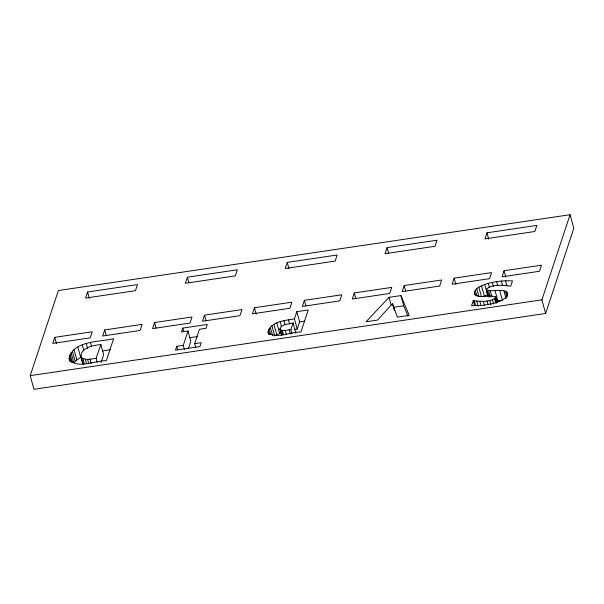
<?xml version="1.0" encoding="UTF-8"?>
<svg xmlns="http://www.w3.org/2000/svg" width="604" height="604" viewBox="0 0 604 604"><rect width="100%" height="100%" fill="white"/><g stroke="black" fill="none" stroke-linecap="round" stroke-linejoin="round"><path stroke-width="0.91" d="M488.349 296.715L486.401 289.195C492.849 283.654 502.943 285.36 510.742 286.153L512.486 280.898C503.117 280.377 493.611 281.479 484.702 284.461C480.573 286.236 474.185 288.387 474.336 293.846C479.719 299.305 489.036 294.367 495.567 296.874L496.971 301.985M281.607 335.19L279.977 329.225L280.981 326.726L284.658 324.635L293.068 322.997L295.862 333.219M69.09 358.595C72.79 340.279 100.181 342.166 113.635 338.655L106.319 360.762C95.794 359.961 76.504 370.29 69.09 358.595L69.928 361.524M268.048 331.989C270.834 321.192 285.405 320.581 294.435 318.867L296.828 311.634L308.229 309.95L300.913 332.057C290.645 331.709 278.391 338.738 268.599 333.355L268.048 331.989L268.742 334.548M82.944 363.646C80.038 358.399 79.962 351.279 86.062 348.47C90.54 345.798 95.802 345.239 100.86 344.484L103.662 354.714L100.959 362.513M30.2 375.658L58.361 290.539L570.07 214.707L573.8 228.342L545.639 313.461L33.93 389.293L30.2 375.658L541.909 299.826L570.07 214.707M54.753 337.334L52.737 343.412L90.177 337.863L92.193 331.785L54.753 337.334L56.489 343.691M87.55 291.996L85.541 298.074L135.462 290.683L137.478 284.597L87.55 291.996L89.294 298.361M104.673 329.935L102.665 336.013L140.105 330.464L142.114 324.386L104.673 329.935L106.168 335.386M154.594 322.536L152.585 328.614L190.026 323.065L192.034 316.987L154.594 322.536L156.089 327.987M187.399 277.198L185.383 283.284L235.311 275.885L237.319 269.799L187.399 277.198L188.893 282.657M194.669 343.676L199.433 329.286L205.956 328.319L207.232 324.461L182.785 328.085L181.51 331.943L188.033 330.977L183.269 345.367L176.745 346.334L175.47 350.199L199.916 346.575L201.192 342.71L194.669 343.676L195.839 347.942M188.305 348.825L190.826 341.207L188.033 330.977M204.522 315.137L202.506 321.215L239.947 315.666L241.962 309.588L204.522 315.137L206.009 320.588M254.443 307.738L252.427 313.816L289.875 308.267L291.883 302.189L254.443 307.738L256.179 314.103M287.24 262.4L285.231 268.486L335.152 261.087L337.168 255.001L287.24 262.4L288.984 268.765M292.042 333.884L290.879 329.618L293.068 322.997M304.363 300.339L302.355 306.417L339.795 300.868L341.804 294.79L304.363 300.339L305.858 305.79M294.669 329.474L297.228 329.097L299.622 321.864L296.828 311.634M354.284 292.94L352.275 299.018L389.716 293.469L391.732 287.391L354.284 292.94L355.779 298.391M387.089 247.61L385.08 253.688L435.001 246.289L437.009 240.211L387.089 247.61L388.583 253.061M404.212 285.541L402.196 291.619L439.636 286.07L441.652 279.992L404.212 285.541L405.699 290.992M454.132 278.142L452.117 284.22L489.565 278.671L491.573 272.593L454.132 278.142L455.869 284.507M486.937 232.812L484.921 238.89L534.842 231.491L536.858 225.413L486.937 232.812L488.674 239.169M495.567 296.874L495.627 297.583C489.648 302.702 480.482 301.351 473.242 300.664L471.573 305.715L482.317 305.435L493.891 303.359L500.437 301.019L505.216 298.202L507.496 295.19L507.617 293.166L506.477 291.702C500.24 288.599 492.789 292.155 486.484 289.897M504.053 270.743L502.045 276.821L539.485 271.272L541.494 265.194L504.053 270.743L505.797 277.108M97.236 362.619L96.066 358.361L100.86 344.484M77.893 347.126L80.694 357.357L76.836 359.976L73.899 362.891L71.098 352.668M392.457 303.608L377.621 320.06L366.099 321.766L389.021 297.342L400.913 295.575L409.202 315.379L397.372 317.13L392.457 303.608L393.151 306.168M275.386 335.499L281.298 332.54M482.974 296.707L487.504 294.684L484.702 284.461M393.649 307.293L403.706 305.805L408.032 316.134M189.203 337.772L197.357 336.564M102.227 350.984L110.215 349.799M299.622 321.864L304.884 321.086M279.977 329.225L280.415 329.867C283.676 331.385 287.466 329.844 290.879 329.618M80.845 355.975L81.434 357.515C85.557 360.867 91.363 358.731 96.066 358.361M496.224 300.739L501.577 300.626M541.909 299.826L545.639 313.461M505.556 280.762L506.952 285.873M506.477 291.702L507.639 295.96M505.382 291.173L507.013 297.138M501.411 281.026L502.581 285.284M503.895 290.773L505.993 298.444M499.719 290.381L502.52 300.611M496.556 281.63L497.719 285.888M495.016 290.456L497.809 300.686M492.222 282.393L493.385 286.651M495.627 297.583L497.024 302.695M495.25 298.165L496.647 303.276M494.502 298.746L495.665 303.004M488.274 283.336L489.436 287.595M490.244 290.63L491.875 296.594M492.426 299.727L493.589 303.986M488.621 290.577L490.252 296.541M487.292 290.343L489.157 297.16M489.791 300.498L490.961 304.756M486.401 289.195L488.266 296.013M487.073 300.996L488.009 304.408M481.516 285.767L484.317 295.99M483.343 301.381L484.506 305.639M478.836 287.194L481.396 296.564M476.76 288.682L478.859 296.353M479.833 301.381L480.995 305.639M475.295 290.237L476.926 296.202M474.45 291.853L475.378 295.265M476.737 301.071L478.134 306.183M474.246 300.513L475.65 305.624M473.242 300.664L474.638 305.775M400.913 295.575L403.706 305.805M393.619 307.874L394.321 310.426M389.021 297.342L391.12 305.012M294.435 318.867L297.228 329.097M288.463 319.758L289.626 324.016M289.263 329.859L290.426 334.118M283.993 320.603L285.156 324.861M285.269 330.403L286.432 334.661M280.173 321.675L281.57 326.787M282.302 330.464L283.472 334.729M281.238 330.282L282.4 334.548M280.037 328.387L281.819 334.978M276.828 322.959L279.629 333.189M273.929 324.408L276.73 334.631M271.913 325.707L274.714 335.93M270.267 327.164L272.593 335.688M269.037 328.712L270.668 334.676M268.289 330.26L269.452 334.518M182.785 328.085L183.714 331.49M183.269 345.367L184.439 349.625M176.745 346.334L177.682 349.746M90.464 342.392L91.634 346.651M86.289 343.502L87.686 348.614M90.004 359.199L91.174 363.465M87.588 359.365L88.75 363.631M82.295 344.967L83.926 350.932M85.368 359.237L86.538 363.495M82.929 358.602L84.326 363.721M81.434 357.515L83.299 364.333M74.043 349.754L76.836 359.976M72.412 351.196L75.206 361.418M70.109 354.163L72.442 362.687M69.437 355.696L71.302 362.513"/></g></svg>
